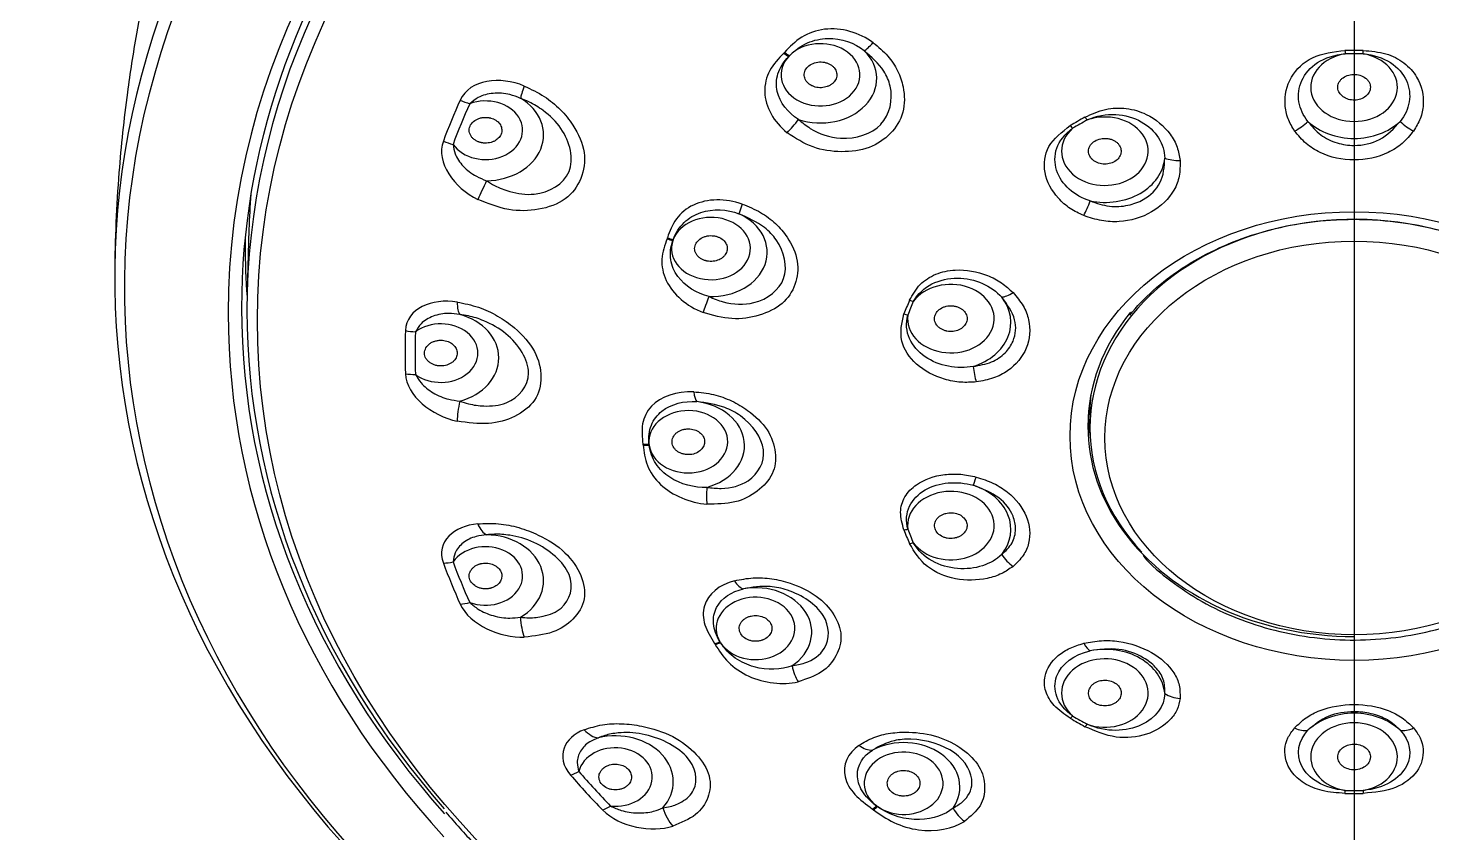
# Model space of a CAD drawing. Extents: x 0 to 1128, y 0 to 827.
# Drawn here: x 405.06 to 448.1, y 516.38 to 541.07 of the extents above; entities that cross this region are included whole.
import ezdxf

# ---------------------------------------------------------------- set-up
doc = ezdxf.new("R2010")
doc.units = 0
doc.header["$LTSCALE"] = 10
doc.header["$MEASUREMENT"] = 0
doc.linetypes.add('CENTER2', pattern=[28.575, 19.05, -3.175, 3.175, -3.175])
doc.layers.add('1', color=7, linetype='CONTINUOUS')
doc.layers.add('Cneter', color=1, linetype='CENTER2', lineweight=13)

msp = doc.modelspace()

# ---------------------------------------------------------------- linework, layer by layer
at = {"layer": '1', "color": 7, "linetype": 'Continuous', "lineweight": -3}
for p, q in [((411.833, 534.896), (411.779, 533.003)), ((437.614, 529.288), (437.614, 528.803))]:
    msp.add_line(p, q, dxfattribs=at)
for centre, major_axis, ratio, start_param, end_param in [((445.714, 533.13), (37.699, 0), 0.790155, 5.156583, 10.55138), ((445.714, 532.322), (-34.52, 0), 0.790155, 3.141593, 6.283185), ((445.714, 532.486), (34.11, 0), 0.790155, 0, 3.141593), ((445.714, 533.413), (-37.999, 0), 0.790155, 5.627397, 6.920378), ((445.714, 532.4), (-33.944, 0), 0.790155, 5.595275, 6.283185), ((429.355, 539.636), (1.209, 0), 0.790155, 2.51018, 8.762594), ((431.095, 541.008), (-0.475, -0.643), 0.18333, 0.372338, 1.069202), ((445.714, 529.888), (21.895, 0), 0.790155, 2.493937, 2.495651), ((428.379, 540.69), (-0.579, 0.552), 0.489427, 1.773217, 2.007632), ((428.402, 540.714), (0.578, -0.553), 0.488794, 4.91568, 5.150095), ((445.714, 529.874), (21.709, 0), 0.790155, 2.493937, 2.495651), ((429.355, 539.521), (-1.723, 0), 0.790155, 1.168192, 3.821397), ((445.714, 539.254), (1.328, 0), 0.790155, 1.780257, 7.64452), ((445.714, 528.988), (-14.424, 0), 0.790155, 4.69308, 4.731698), ((445.438, 540.771), (-0.012, 0.8), 0.011834, 2.076794, 2.23044), ((445.714, 528.982), (14.302, 0), 0.790155, 1.551487, 1.590105), ((445.99, 540.771), (-0.012, -0.8), 0.011834, 0.911152, 1.064799), ((419.085, 537.936), (1.136, 0), 0.790155, 3.645275, 8.292777), ((419.085, 537.793), (-1.779, 0), 0.790155, 1.589334, 4.065533), ((420.544, 539.789), (-0.385, -0.923), 0.069891, 5.30923, 5.987258), ((445.714, 531.129), (-29.098, 0), 0.790155, 5.940229, 5.997824), ((445.714, 531.099), (28.789, 0), 0.790155, 2.798636, 2.856231), ((418.602, 539.362), (-0.911, 0.412), 0.577214, 1.512063, 1.825951), ((438.073, 537.293), (1.328, 0), 0.790155, 2.408576, 8.272839), ((428.478, 538.27), (-0.496, -0.628), 0.201371, 1.028996, 1.72586), ((445.714, 528.988), (-14.424, 0), 0.790155, 5.321398, 5.360017), ((437.086, 538.485), (-0.41, 0.687), 0.369764, 1.971146, 2.124793), ((445.714, 528.982), (14.302, 0), 0.790155, 2.179806, 2.218424), ((437.533, 538.741), (0.386, -0.701), 0.350617, 5.125372, 5.279019), ((443.906, 538.321), (-0.651, -0.465), 0.42584, 1.252545, 1.894), ((445.714, 539.14), (-1.842, 0), 0.790155, 0.696206, 2.445387), ((447.522, 538.321), (-0.651, 0.465), 0.42584, 1.247593, 1.889048), ((418.09, 538.116), (0.937, -0.348), 0.588121, 4.613484, 4.927372), ((438.073, 537.178), (-1.842, 0), 0.790155, 1.324524, 3.073705), ((440.424, 537.427), (-0.797, -0.065), 0.516767, 0.830444, 1.4719), ((419.13, 536.349), (-0.439, -0.898), 0.027536, 4.683208, 5.361237), ((445.714, 534.293), (-33.89, 0), 0.790155, 6.220452, 6.260703), ((427.111, 536.101), (-0.262, -0.756), 0.015481, 5.319461, 6.016325), ((437.499, 535.748), (-0.294, -0.744), 0.137649, 1.008542, 1.649998), ((445.714, 528.803), (-8.1, 0), 0.790155, 3.141593, 5.631894), ((425.997, 534.307), (1.209, 0), 0.790155, 2.879779, 9.132193), ((425.997, 534.193), (-1.723, 0), 0.790155, 1.537791, 4.190996), ((445.714, 534.416), (-34, 0), 0.790155, 6.274055, 6.283185), ((445.714, 529.888), (21.895, 0), 0.790155, 2.863537, 2.86525), ((424.829, 535.045), (-0.753, 0.27), 0.589653, 1.54494, 1.779354), ((424.839, 535.073), (0.752, -0.272), 0.589366, 4.687755, 4.92217), ((445.714, 529.874), (21.709, 0), 0.790155, 2.863537, 2.86525), ((445.714, 534.416), (-34, 0), 0.790155, 0, 0.059494), ((433.351, 532.157), (1.328, 0), 0.790155, 3.036895, 8.901158), ((435.347, 533.407), (-0.58, -0.551), 0.3757, 0.441364, 1.082819), ((445.714, 532.486), (34.11, 0), 0.790155, 3.141593, 3.755087), ((418.505, 533.234), (-0.155, -0.988), 0.252062, 5.362069, 6.040098), ((425.923, 532.801), (-0.285, -0.748), 0.006264, 0.917112, 1.613975), ((445.714, 528.988), (-14.424, 0), 0.790155, 5.949717, 5.988335), ((445.714, 528.982), (14.302, 0), 0.790155, 2.808124, 2.846742), ((432.2, 533.172), (0.733, -0.321), 0.579144, 4.807386, 4.961032), ((433.351, 532.042), (-1.842, 0), 0.790155, 1.952843, 3.702024), ((445.714, 528.803), (-8.1, 0), 0.790155, 5.631894, 6.283185), ((445.714, 532.322), (-34.52, 0), 0.790155, 0, 0.629497), ((445.714, 532.4), (-33.944, 0), 0.790155, 0, 0.605935), ((417.714, 531.099), (1.136, 0), 0.790155, 3.959434, 8.606936), ((417.714, 530.956), (-1.779, 0), 0.790155, 1.903493, 4.379692), ((432.03, 532.757), (-0.747, 0.287), 0.586457, 1.638854, 1.792501), ((445.714, 528.855), (8.162, 0), 0.790155, 2.567172, 3.141593), ((445.714, 531.129), (-29.098, 0), 0.790155, 6.254388, 6.311983), ((416.937, 532.367), (-0.999, 0.036), 0.612653, 1.279239, 1.593127), ((445.714, 531.099), (28.789, 0), 0.790155, 3.112795, 3.17039), ((416.937, 531.057), (0.999, 0.036), 0.612653, 4.37617, 4.690058), ((434.229, 530.69), (0.098, -0.794), 0.237725, 4.681171, 5.322626), ((425.64, 530.388), (-0.037, -0.799), 0.234951, 5.362384, 6.059247), ((418.505, 529.617), (-0.212, -0.977), 0.207528, 4.74651, 5.424539), ((425.302, 528.265), (-1.723, 0), 0.790155, 1.90739, 4.560595), ((445.714, 529.288), (8.1, 0), 0.790155, 3.061138, 3.141593), ((425.302, 528.38), (1.209, 0), 0.790155, 3.249378, 9.501792), ((445.714, 529.288), (8.15, 0), 0.790155, 3.152785, 3.260973), ((445.714, 528.855), (8.162, 0), 0.790155, 3.141593, 3.665552), ((445.714, 528.803), (-8.1, 0), 0.790155, 0, 0.637449), ((445.714, 529.888), (21.895, 0), 0.790155, 3.233136, 3.234849), ((424.096, 528.797), (0.795, 0.092), 0.610341, 4.407184, 4.641599), ((424.1, 528.767), (-0.794, -0.094), 0.610244, 1.264274, 1.498689), ((445.714, 529.874), (21.709, 0), 0.790155, 3.233136, 3.234849), ((434.229, 527.797), (-0.208, -0.772), 0.056522, 0.242482, 0.883937), ((426.041, 526.972), (-0.061, -0.798), 0.212439, 4.718598, 5.415462), ((433.351, 525.808), (1.328, 0), 0.790155, 3.665213, 9.529476), ((433.351, 525.693), (-1.842, 0), 0.790155, 2.581161, 4.330343), ((419.13, 526.502), (0.091, -0.996), 0.432054, 5.368556, 6.046585), ((432.03, 526.189), (0.747, 0.287), 0.586457, 4.337038, 4.490685), ((445.714, 528.988), (-14.424, 0), 0.790155, 0.29485, 0.333468), ((445.714, 528.982), (14.302, 0), 0.790155, 3.436443, 3.475061), ((445.714, 528.855), (8.162, 0), 0.790155, 3.665551, 4.712389), ((419.085, 524.263), (1.136, 0), 0.790155, 4.273594, 8.921095), ((419.085, 524.119), (-1.779, 0), 0.790155, 2.217652, 4.693852), ((432.2, 525.774), (-0.733, -0.321), 0.579144, 1.168506, 1.322153), ((418.09, 525.309), (-0.937, -0.348), 0.588121, 1.041925, 1.355813), ((445.714, 531.099), (28.789, 0), 0.790155, 3.426954, 3.484549), ((435.347, 525.079), (0.511, -0.615), 0.556904, 4.516601, 5.158057), ((445.714, 531.129), (-29.098, 0), 0.790155, 0.285362, 0.342957), ((426.88, 524.641), (0.202, -0.774), 0.44544, 5.337326, 6.034189), ((427.363, 522.54), (-1.723, 0), 0.790155, 2.276989, 4.930194), ((418.602, 524.063), (0.911, 0.412), 0.577214, 4.143346, 4.457234), ((427.363, 522.654), (1.209, 0), 0.790155, 3.618977, 9.871391), ((420.544, 523.062), (0.03, -1), 0.3897, 4.764865, 5.442893), ((426.273, 522.732), (0.677, 0.426), 0.548886, 4.145622, 4.380037), ((445.714, 529.888), (21.895, 0), 0.790155, 3.602735, 3.604448), ((426.29, 522.706), (-0.676, -0.427), 0.548418, 1.002967, 1.237381), ((445.714, 529.874), (21.709, 0), 0.790155, 3.602735, 3.604448), ((437.499, 522.739), (0.189, -0.777), 0.318853, 5.403993, 6.045448), ((438.073, 520.672), (1.328, 0), 0.790155, 4.293532, 10.157795), ((438.073, 520.557), (-1.842, 0), 0.790155, 3.20948, 4.958661), ((428.815, 521.57), (0.177, -0.78), 0.425202, 4.701083, 5.397947), ((440.424, 521.059), (0.796, -0.078), 0.69797, 4.082197, 4.723652), ((437.086, 520.46), (0.41, 0.687), 0.369764, 4.004746, 4.158392), ((445.714, 528.982), (14.302, 0), 0.790155, 4.064761, 4.10338), ((445.714, 518.596), (-1.842, 0), 0.790155, 3.837798, 5.58698), ((422.356, 520.252), (0.359, -0.933), 0.592247, 5.317737, 5.995766), ((445.714, 528.988), (-14.424, 0), 0.790155, 0.923169, 0.961787), ((437.533, 520.204), (-0.386, -0.701), 0.350617, 0.85052, 1.004166), ((443.906, 520.165), (0.6, -0.53), 0.607043, 5.181947, 5.823402), ((445.714, 518.71), (1.328, 0), 0.790155, 4.92185, 10.786113), ((447.522, 520.165), (0.6, 0.53), 0.607043, 3.601376, 4.242831), ((423.062, 517.952), (-1.779, 0), 0.790155, 2.531812, 5.008011), ((431.904, 517.789), (-1.723, 0), 0.790155, 2.646588, 5.299793), ((423.062, 518.095), (1.136, 0), 0.790155, 4.587753, 9.235255), ((430.664, 519.636), (0.458, -0.656), 0.61852, 5.225567, 5.92243), ((431.904, 517.904), (1.209, 0), 0.790155, 3.988576, 10.24099), ((421.946, 518.877), (-0.756, -0.654), 0.50602, 0.844351, 1.158239), ((445.714, 531.099), (28.789, 0), 0.790155, 3.741114, 3.798709), ((445.714, 531.129), (-29.098, 0), 0.790155, 0.599521, 0.657116), ((445.438, 518.174), (0.012, 0.8), 0.011834, 3.899098, 4.052745), ((445.714, 528.988), (-14.424, 0), 0.790155, 1.551487, 1.590105), ((445.714, 528.982), (14.302, 0), 0.790155, 4.69308, 4.731698), ((445.99, 518.174), (0.012, -0.8), 0.011834, 5.372033, 5.52568), ((422.921, 517.817), (0.716, 0.699), 0.485274, 3.956021, 4.26991), ((425.047, 517.325), (0.292, -0.956), 0.556219, 4.729444, 5.407473), ((431.075, 517.698), (0.468, 0.649), 0.413301, 3.957805, 4.19222), ((445.714, 529.888), (21.895, 0), 0.790155, 3.972334, 3.974047), ((431.103, 517.679), (-0.467, -0.65), 0.412525, 0.815539, 1.049953), ((445.714, 529.874), (21.709, 0), 0.790155, 3.972334, 3.974047), ((433.872, 517.325), (0.431, -0.674), 0.60329, 4.599472, 5.296335)]:
    msp.add_ellipse(centre, major_axis=major_axis, ratio=ratio, start_param=start_param, end_param=end_param, dxfattribs=at)
for centre, major_axis in [((445.714, 532.108), (33.622, 0)), ((445.714, 528.555), (-8.709, 0)), ((445.714, 528.498), (7.641, 0))]:
    msp.add_ellipse(centre, major_axis=major_axis, ratio=0.790155, dxfattribs=at)
for points, knots in [([(418.292, 561.826), (417.806, 561.268), (416.976, 560.263), (415.952, 558.898), (415.165, 557.77), (414.465, 556.702), (413.744, 555.525), (412.934, 554.094), (412.143, 552.554), (411.414, 550.972), (410.777, 549.441), (410.168, 547.811), (409.538, 545.876), (409.025, 543.991), (408.64, 542.276), (408.348, 540.752), (408.059, 538.883), (407.802, 536.437), (407.724, 534.594), (407.716, 533.566)], [0, 0, 0, 0, 0.073159, 0.128421, 0.166706, 0.205894, 0.252033, 0.300947, 0.366045, 0.420507, 0.470557, 0.527281, 0.590481, 0.669456, 0.716247, 0.761084, 0.820335, 0.900163, 1, 1, 1, 1]), ([(430.97, 540.622), (430.549, 540.933), (429.991, 541.094), (429.225, 541.001), (428.984, 540.915), (428.576, 540.659), (428.414, 540.493), (428.253, 540.325)], [0, 0, 0, 0, 0.5, 0.5, 0.75, 0.75, 1, 1, 1, 1]), ([(430.97, 540.622), (431.127, 540.492), (431.431, 540.239), (431.741, 539.765), (431.938, 539.176), (431.948, 538.472), (431.541, 537.809), (430.87, 537.348), (430.004, 537.239), (429.091, 537.366), (428.587, 537.695), (428.331, 537.861)], [0, 0, 0, 0, 0.087607, 0.169371, 0.250856, 0.377447, 0.501128, 0.621802, 0.747777, 0.872041, 1, 1, 1, 1]), ([(428.402, 540.223), (428.564, 540.391), (428.751, 540.524), (429.155, 540.702), (429.369, 540.747), (430, 540.762), (430.402, 540.614), (430.695, 540.377)], [0, 0, 0, 0, 0.25, 0.25, 0.5, 0.5, 1, 1, 1, 1]), ([(428.231, 540.302), (428.073, 540.136), (427.912, 539.964), (427.695, 539.565), (427.639, 539.34), (427.657, 538.654), (427.923, 538.184), (428.331, 537.861)], [0, 0, 0, 0, 0.25, 0.25, 0.5, 0.5, 1, 1, 1, 1]), ([(428.68, 538.269), (428.355, 538.469), (428.104, 538.78), (427.99, 539.302), (427.994, 539.486), (428.109, 539.851), (428.222, 540.032), (428.379, 540.2)], [0, 0, 0, 0, 0.5, 0.5, 0.75, 0.75, 1, 1, 1, 1]), ([(428.68, 538.269), (428.796, 538.172), (429.162, 537.87), (430.108, 537.555), (430.922, 537.822), (431.485, 538.412), (431.625, 539.046), (431.278, 539.864), (430.918, 540.181), (430.695, 540.377)], [0, 0, 0, 0, 0.080562, 0.253207, 0.499831, 0.500495, 0.747529, 0.843295, 1, 1, 1, 1]), ([(443.891, 537.912), (443.817, 538.035), (443.663, 538.29), (443.554, 538.86), (443.7, 539.583), (444.416, 540.267), (445.087, 540.343), (445.436, 540.383)], [0, 0, 0, 0, 0.121003, 0.24993, 0.500418, 0.740079, 1, 1, 1, 1]), ([(444.301, 538.206), (444.009, 538.561), (443.917, 539.035), (444.207, 539.671), (444.372, 539.864), (444.823, 540.156), (445.113, 540.251), (445.438, 540.281)], [0, 0, 0, 0, 0.5, 0.5, 0.75, 0.75, 1, 1, 1, 1]), ([(445.99, 540.281), (446.313, 540.252), (446.603, 540.157), (447.055, 539.866), (447.222, 539.67), (447.51, 539.04), (447.418, 538.56), (447.128, 538.206)], [0, 0, 0, 0, 0.25, 0.25, 0.5, 0.5, 1, 1, 1, 1]), ([(445.993, 540.383), (446.23, 540.364), (446.681, 540.327), (447.271, 540.029), (447.742, 539.497), (447.885, 538.859), (447.767, 538.288), (447.613, 538.036), (447.538, 537.912)], [0, 0, 0, 0, 0.178327, 0.339125, 0.500023, 0.752204, 0.878517, 1, 1, 1, 1]), ([(429.654, 539.953), (429.641, 539.96), (429.614, 539.975), (429.554, 540), (429.474, 540.023), (429.372, 540.034), (429.236, 540.026), (429.074, 539.976), (428.925, 539.859), (428.86, 539.729), (428.852, 539.619), (428.867, 539.538), (428.902, 539.462), (428.956, 539.394), (429.007, 539.35), (429.046, 539.326), (429.072, 539.31), (429.148, 539.272), (429.286, 539.235), (429.445, 539.242), (429.563, 539.274), (429.644, 539.311), (429.715, 539.359), (429.793, 539.435), (429.856, 539.551), (429.86, 539.703), (429.804, 539.822), (429.737, 539.893), (429.692, 539.928), (429.667, 539.945), (429.654, 539.953)], [0, 0, 0, 0, 0.015625, 0.03125, 0.0625, 0.09375, 0.125, 0.1875, 0.25, 0.3125, 0.34375, 0.375, 0.40625, 0.4375, 0.46875, 0.476562, 0.484375, 0.5, 0.5625, 0.625, 0.65625, 0.6875, 0.71875, 0.75, 0.8125, 0.875, 0.9375, 0.96875, 0.984375, 1, 1, 1, 1]), ([(446.214, 539.255), (446.214, 539.268), (446.213, 539.294), (446.203, 539.346), (446.178, 539.409), (446.13, 539.479), (446.043, 539.56), (445.9, 539.633), (445.698, 539.66), (445.497, 539.622), (445.36, 539.542), (445.28, 539.456), (445.238, 539.384), (445.219, 539.32), (445.215, 539.275), (445.214, 539.249), (445.216, 539.21), (445.228, 539.153), (445.273, 539.057), (445.371, 538.954), (445.538, 538.874), (445.73, 538.85), (445.921, 538.884), (446.082, 538.972), (446.171, 539.08), (446.208, 539.178), (446.214, 539.229), (446.214, 539.255)], [0, 0, 0, 0, 0.015625, 0.03125, 0.0625, 0.09375, 0.125, 0.1875, 0.25, 0.3125, 0.375, 0.40625, 0.4375, 0.46875, 0.484375, 0.492188, 0.5, 0.53125, 0.5625, 0.625, 0.6875, 0.75, 0.8125, 0.875, 0.9375, 0.96875, 1, 1, 1, 1]), ([(420.157, 538.914), (420.049, 538.957), (419.779, 539.064), (419.319, 539.093), (418.883, 538.982), (418.685, 538.817), (418.602, 538.749)], [0, 0, 0, 0, 0.200427, 0.49953, 0.790892, 1, 1, 1, 1]), ([(420.274, 539.293), (420.482, 539.194), (420.885, 539.002), (421.394, 538.582), (421.853, 538.008), (422.186, 537.257), (422.067, 536.429), (421.576, 535.764), (420.738, 535.467), (419.777, 535.442), (419.162, 535.689), (418.844, 535.816)], [0, 0, 0, 0, 0.087456, 0.169153, 0.25014, 0.377375, 0.499739, 0.622279, 0.749894, 0.871256, 1, 1, 1, 1]), ([(419.118, 536.387), (419.199, 536.336), (419.423, 536.196), (419.914, 536.008), (420.816, 535.887), (421.487, 536.284), (421.802, 537.049), (421.622, 537.85), (420.937, 538.502), (420.484, 538.782), (420.244, 538.879), (420.157, 538.914)], [0, 0, 0, 0, 0.046355, 0.127416, 0.254336, 0.50001, 0.500136, 0.746142, 0.872777, 0.954138, 1, 1, 1, 1]), ([(437.463, 538.336), (437.668, 538.431), (438.058, 538.61), (438.737, 538.637), (439.478, 538.417), (440.022, 537.955), (440.311, 537.428), (440.357, 537.148), (440.379, 537.011)], [0, 0, 0, 0, 0.178327, 0.339125, 0.500023, 0.752204, 0.878517, 1, 1, 1, 1]), ([(419.239, 538.312), (419.231, 538.314), (419.214, 538.318), (419.18, 538.324), (419.12, 538.332), (419.033, 538.332), (418.931, 538.315), (418.803, 538.271), (418.67, 538.177), (418.581, 538.022), (418.581, 537.878), (418.626, 537.771), (418.68, 537.699), (418.751, 537.638), (418.821, 537.599), (418.873, 537.578), (418.904, 537.568), (418.924, 537.562), (418.939, 537.558), (418.955, 537.555), (418.983, 537.549), (419.071, 537.537), (419.182, 537.543), (419.298, 537.576), (419.404, 537.625), (419.509, 537.712), (419.583, 537.845), (419.591, 537.993), (419.531, 538.135), (419.429, 538.23), (419.329, 538.283), (419.272, 538.303), (419.243, 538.311), (419.239, 538.312)], [0, 0, 0, 0, 0.007812, 0.015625, 0.03125, 0.0625, 0.09375, 0.125, 0.1875, 0.25, 0.3125, 0.34375, 0.375, 0.40625, 0.4375, 0.453125, 0.460938, 0.46875, 0.472656, 0.476562, 0.484375, 0.5, 0.5625, 0.59375, 0.625, 0.6875, 0.75, 0.8125, 0.875, 0.9375, 0.96875, 0.996094, 1, 1, 1, 1]), ([(437.428, 535.317), (437.285, 535.384), (436.99, 535.523), (436.518, 535.944), (436.149, 536.61), (436.267, 537.508), (436.757, 537.883), (437.012, 538.078)], [0, 0, 0, 0, 0.121003, 0.24993, 0.500418, 0.740079, 1, 1, 1, 1]), ([(437.533, 538.251), (437.816, 538.378), (438.119, 538.435), (438.691, 538.407), (438.964, 538.325), (439.64, 537.942), (439.901, 537.504), (439.911, 537.079)], [0, 0, 0, 0, 0.25, 0.25, 0.5, 0.5, 1, 1, 1, 1]), ([(444.301, 538.206), (444.421, 538.059), (444.654, 537.774), (445.173, 537.528), (445.803, 537.43), (446.574, 537.597), (446.937, 537.996), (447.128, 538.206)], [0, 0, 0, 0, 0.179168, 0.347393, 0.501625, 0.737142, 1, 1, 1, 1]), ([(437.624, 535.766), (437.141, 535.922), (436.737, 536.269), (436.525, 536.925), (436.522, 537.16), (436.68, 537.607), (436.845, 537.82), (437.086, 537.995)], [0, 0, 0, 0, 0.5, 0.5, 0.75, 0.75, 1, 1, 1, 1]), ([(438.477, 537.525), (438.468, 537.535), (438.447, 537.556), (438.4, 537.594), (438.333, 537.633), (438.242, 537.667), (438.112, 537.693), (437.942, 537.685), (437.758, 537.613), (437.624, 537.49), (437.572, 537.36), (437.572, 537.254), (437.592, 537.176), (437.624, 537.116), (437.654, 537.077), (437.673, 537.056), (437.703, 537.025), (437.755, 536.984), (437.863, 536.928), (438.019, 536.89), (438.213, 536.903), (438.387, 536.972), (438.516, 537.089), (438.58, 537.235), (438.572, 537.364), (438.529, 537.46), (438.496, 537.504), (438.477, 537.525)], [0, 0, 0, 0, 0.015625, 0.03125, 0.0625, 0.09375, 0.125, 0.1875, 0.25, 0.3125, 0.375, 0.40625, 0.4375, 0.46875, 0.484375, 0.492188, 0.5, 0.53125, 0.5625, 0.625, 0.6875, 0.75, 0.8125, 0.875, 0.9375, 0.96875, 1, 1, 1, 1]), ([(447.538, 537.912), (447.428, 537.778), (447.214, 537.518), (446.621, 537.141), (445.716, 536.946), (444.81, 537.14), (444.216, 537.517), (444.001, 537.778), (443.891, 537.912)], [0, 0, 0, 0, 0.130106, 0.252927, 0.499594, 0.746402, 0.869479, 1, 1, 1, 1]), ([(418.09, 537.503), (418.104, 537.406), (418.139, 537.174), (418.383, 536.818), (418.741, 536.536), (419.011, 536.43), (419.118, 536.387)], [0, 0, 0, 0, 0.208279, 0.500324, 0.801781, 1, 1, 1, 1]), ([(440.379, 537.011), (440.38, 536.849), (440.382, 536.534), (440.156, 535.947), (439.555, 535.365), (438.692, 535.104), (437.957, 535.141), (437.608, 535.257), (437.428, 535.317)], [0, 0, 0, 0, 0.130106, 0.252927, 0.499594, 0.746402, 0.869479, 1, 1, 1, 1]), ([(437.624, 535.766), (437.818, 535.7), (438.195, 535.571), (438.777, 535.608), (439.35, 535.819), (439.865, 536.316), (439.895, 536.816), (439.911, 537.079)], [0, 0, 0, 0, 0.179168, 0.347393, 0.501625, 0.737142, 1, 1, 1, 1]), ([(426.952, 535.673), (426.449, 535.848), (425.886, 535.843), (425.244, 535.541), (425.066, 535.394), (424.809, 535.04), (424.734, 534.838), (424.661, 534.637)], [0, 0, 0, 0, 0.5, 0.5, 0.75, 0.75, 1, 1, 1, 1]), ([(424.839, 534.583), (424.915, 534.785), (425.028, 534.963), (425.32, 535.244), (425.496, 535.346), (426.062, 535.538), (426.49, 535.512), (426.855, 535.373)], [0, 0, 0, 0, 0.25, 0.25, 0.5, 0.5, 1, 1, 1, 1]), ([(426.952, 535.673), (427.146, 535.595), (427.521, 535.442), (427.993, 535.083), (428.412, 534.586), (428.713, 533.928), (428.627, 533.192), (428.222, 532.572), (427.498, 532.228), (426.635, 532.093), (426.05, 532.26), (425.754, 532.345)], [0, 0, 0, 0, 0.087607, 0.169371, 0.250856, 0.377447, 0.501128, 0.621802, 0.747777, 0.872041, 1, 1, 1, 1]), ([(425.94, 532.832), (426.081, 532.774), (426.525, 532.59), (427.487, 532.558), (428.096, 533.034), (428.351, 533.745), (428.215, 534.38), (427.576, 535.052), (427.131, 535.25), (426.855, 535.373)], [0, 0, 0, 0, 0.080562, 0.253207, 0.499831, 0.500495, 0.747529, 0.843295, 1, 1, 1, 1]), ([(438.834, 532.264), (439.052, 532.531), (439.539, 533.042), (440.426, 533.721), (441.443, 534.293), (442.56, 534.737), (443.751, 535.043), (444.816, 535.182), (445.472, 535.204), (445.714, 535.204)], [0, 0, 0, 0, 0.148784, 0.301881, 0.454578, 0.607051, 0.759409, 0.911703, 1, 1, 1, 1]), ([(445.714, 535.204), (445.93, 535.204), (446.56, 535.185), (447.599, 535.058), (448.791, 534.761), (449.913, 534.328), (450.926, 533.764), (451.64, 533.255), (451.969, 532.918), (452.045, 532.835)], [0, 0, 0, 0, 0.088697, 0.260068, 0.431487, 0.602833, 0.774127, 0.945438, 1, 1, 1, 1]), ([(424.65, 534.608), (424.579, 534.408), (424.508, 534.202), (424.481, 533.767), (424.525, 533.54), (424.826, 532.901), (425.258, 532.534), (425.754, 532.345)], [0, 0, 0, 0, 0.25, 0.25, 0.5, 0.5, 1, 1, 1, 1]), ([(426.131, 534.688), (426.115, 534.691), (426.083, 534.697), (426.016, 534.704), (425.931, 534.702), (425.831, 534.683), (425.707, 534.637), (425.579, 534.544), (425.494, 534.392), (425.493, 534.253), (425.535, 534.148), (425.586, 534.077), (425.654, 534.016), (425.735, 533.967), (425.803, 533.942), (425.85, 533.929), (425.882, 533.922), (425.97, 533.908), (426.116, 533.914), (426.261, 533.966), (426.356, 534.029), (426.415, 534.087), (426.459, 534.151), (426.498, 534.245), (426.502, 534.371), (426.437, 534.514), (426.33, 534.609), (426.236, 534.656), (426.178, 534.676), (426.147, 534.684), (426.131, 534.688)], [0, 0, 0, 0, 0.015625, 0.03125, 0.0625, 0.09375, 0.125, 0.1875, 0.25, 0.3125, 0.34375, 0.375, 0.40625, 0.4375, 0.46875, 0.476562, 0.484375, 0.5, 0.5625, 0.625, 0.65625, 0.6875, 0.71875, 0.75, 0.8125, 0.875, 0.9375, 0.96875, 0.984375, 1, 1, 1, 1]), ([(425.94, 532.832), (425.561, 532.929), (425.2, 533.149), (424.87, 533.605), (424.793, 533.778), (424.737, 534.152), (424.759, 534.353), (424.829, 534.555)], [0, 0, 0, 0, 0.5, 0.5, 0.75, 0.75, 1, 1, 1, 1]), ([(432.085, 532.719), (432.18, 532.89), (432.36, 533.216), (432.869, 533.548), (433.595, 533.704), (434.334, 533.572), (434.919, 533.27), (435.146, 533.059), (435.258, 532.956)], [0, 0, 0, 0, 0.178327, 0.339125, 0.500023, 0.752204, 0.878517, 1, 1, 1, 1]), ([(432.2, 532.681), (432.335, 532.915), (432.536, 533.102), (433.011, 533.342), (433.285, 533.401), (434.09, 533.398), (434.603, 533.159), (434.911, 532.816)], [0, 0, 0, 0, 0.25, 0.25, 0.5, 0.5, 1, 1, 1, 1]), ([(435.258, 532.956), (435.37, 532.823), (435.587, 532.565), (435.814, 531.978), (435.747, 531.225), (435.256, 530.617), (434.661, 530.312), (434.311, 530.248), (434.131, 530.216)], [0, 0, 0, 0, 0.130106, 0.252927, 0.499594, 0.746402, 0.869479, 1, 1, 1, 1]), ([(418.213, 532.667), (418.434, 532.622), (418.861, 532.534), (419.466, 532.253), (420.082, 531.814), (420.652, 531.176), (420.848, 530.357), (420.656, 529.607), (420.02, 529.126), (419.177, 528.875), (418.541, 528.965), (418.213, 529.011)], [0, 0, 0, 0, 0.087456, 0.169153, 0.25014, 0.377375, 0.499739, 0.622279, 0.749894, 0.871256, 1, 1, 1, 1]), ([(433.505, 532.532), (433.489, 532.536), (433.457, 532.543), (433.391, 532.552), (433.307, 532.553), (433.208, 532.538), (433.084, 532.498), (432.952, 532.413), (432.857, 532.27), (432.841, 532.107), (432.895, 531.979), (432.974, 531.893), (433.048, 531.839), (433.119, 531.805), (433.172, 531.787), (433.203, 531.779), (433.25, 531.768), (433.323, 531.76), (433.452, 531.764), (433.606, 531.806), (433.753, 531.907), (433.842, 532.043), (433.86, 532.197), (433.804, 532.346), (433.701, 532.446), (433.595, 532.504), (433.536, 532.524), (433.505, 532.532)], [0, 0, 0, 0, 0.015625, 0.03125, 0.0625, 0.09375, 0.125, 0.1875, 0.25, 0.3125, 0.375, 0.40625, 0.4375, 0.46875, 0.484375, 0.492188, 0.5, 0.53125, 0.5625, 0.625, 0.6875, 0.75, 0.8125, 0.875, 0.9375, 0.96875, 1, 1, 1, 1]), ([(434.037, 530.691), (434.232, 530.724), (434.608, 530.789), (435.03, 531.084), (435.328, 531.519), (435.39, 532.164), (435.076, 532.591), (434.911, 532.816)], [0, 0, 0, 0, 0.179168, 0.347393, 0.501625, 0.737142, 1, 1, 1, 1]), ([(418.295, 532.284), (418.182, 532.299), (417.898, 532.337), (417.469, 532.255), (417.112, 532.044), (416.989, 531.84), (416.937, 531.754)], [0, 0, 0, 0, 0.200427, 0.49953, 0.790892, 1, 1, 1, 1]), ([(418.295, 529.627), (418.384, 529.598), (418.629, 529.516), (419.125, 529.451), (419.959, 529.547), (420.406, 530.085), (420.406, 530.89), (419.957, 531.612), (419.123, 532.074), (418.627, 532.235), (418.383, 532.271), (418.295, 532.284)], [0, 0, 0, 0, 0.046355, 0.127416, 0.254336, 0.50001, 0.500136, 0.746142, 0.872777, 0.954138, 1, 1, 1, 1]), ([(434.131, 530.216), (433.974, 530.206), (433.65, 530.186), (432.994, 530.317), (432.252, 530.698), (431.727, 531.491), (431.849, 532.023), (431.913, 532.3)], [0, 0, 0, 0, 0.121003, 0.24993, 0.500418, 0.740079, 1, 1, 1, 1]), ([(434.037, 530.691), (433.548, 530.598), (432.985, 530.696), (432.353, 531.135), (432.184, 531.326), (431.987, 531.764), (431.965, 532.013), (432.03, 532.266)], [0, 0, 0, 0, 0.5, 0.5, 0.75, 0.75, 1, 1, 1, 1]), ([(417.714, 531.494), (417.706, 531.494), (417.688, 531.494), (417.653, 531.492), (417.593, 531.484), (417.51, 531.463), (417.42, 531.422), (417.315, 531.349), (417.226, 531.227), (417.202, 531.058), (417.258, 530.921), (417.343, 530.83), (417.422, 530.775), (417.514, 530.735), (417.595, 530.714), (417.654, 530.707), (417.687, 530.705), (417.707, 530.704), (417.724, 530.704), (417.74, 530.705), (417.769, 530.706), (417.857, 530.716), (417.961, 530.75), (418.058, 530.809), (418.139, 530.882), (418.206, 530.99), (418.224, 531.135), (418.174, 531.277), (418.061, 531.397), (417.927, 531.463), (417.811, 531.489), (417.749, 531.494), (417.718, 531.494), (417.714, 531.494)], [0, 0, 0, 0, 0.007812, 0.015625, 0.03125, 0.0625, 0.09375, 0.125, 0.1875, 0.25, 0.3125, 0.34375, 0.375, 0.40625, 0.4375, 0.453125, 0.460938, 0.46875, 0.472656, 0.476562, 0.484375, 0.5, 0.5625, 0.59375, 0.625, 0.6875, 0.75, 0.8125, 0.875, 0.9375, 0.96875, 0.996094, 1, 1, 1, 1]), ([(416.937, 530.444), (416.988, 530.356), (417.111, 530.144), (417.469, 529.862), (417.9, 529.679), (418.183, 529.642), (418.295, 529.627)], [0, 0, 0, 0, 0.208279, 0.500324, 0.801781, 1, 1, 1, 1]), ([(425.468, 529.912), (424.951, 529.935), (424.46, 529.775), (424.029, 529.315), (423.937, 529.127), (423.866, 528.725), (423.887, 528.515), (423.911, 528.306)], [0, 0, 0, 0, 0.5, 0.5, 0.75, 0.75, 1, 1, 1, 1]), ([(425.468, 529.912), (425.672, 529.892), (426.067, 529.853), (426.638, 529.648), (427.224, 529.299), (427.775, 528.767), (428.021, 528.054), (427.937, 527.362), (427.452, 526.84), (426.755, 526.474), (426.169, 526.469), (425.872, 526.466)], [0, 0, 0, 0, 0.087607, 0.169371, 0.250856, 0.377447, 0.501128, 0.621802, 0.747777, 0.872041, 1, 1, 1, 1]), ([(424.096, 528.306), (424.074, 528.517), (424.099, 528.715), (424.239, 529.059), (424.353, 529.204), (424.778, 529.543), (425.174, 529.639), (425.562, 529.611)], [0, 0, 0, 0, 0.25, 0.25, 0.5, 0.5, 1, 1, 1, 1]), ([(425.871, 526.98), (426.018, 526.964), (426.48, 526.915), (427.327, 527.15), (427.65, 527.764), (427.562, 528.5), (427.168, 529.056), (426.324, 529.509), (425.854, 529.572), (425.562, 529.611)], [0, 0, 0, 0, 0.080562, 0.253207, 0.499831, 0.500495, 0.747529, 0.843295, 1, 1, 1, 1]), ([(425.253, 528.773), (425.237, 528.772), (425.204, 528.768), (425.139, 528.755), (425.06, 528.729), (424.976, 528.683), (424.881, 528.605), (424.804, 528.482), (424.794, 528.316), (424.857, 528.185), (424.944, 528.1), (425.024, 528.048), (425.116, 528.01), (425.213, 527.988), (425.288, 527.984), (425.338, 527.986), (425.371, 527.988), (425.459, 528), (425.593, 528.047), (425.704, 528.137), (425.764, 528.223), (425.793, 528.293), (425.804, 528.367), (425.797, 528.465), (425.744, 528.584), (425.618, 528.698), (425.475, 528.757), (425.366, 528.773), (425.302, 528.775), (425.269, 528.774), (425.253, 528.773)], [0, 0, 0, 0, 0.015625, 0.03125, 0.0625, 0.09375, 0.125, 0.1875, 0.25, 0.3125, 0.34375, 0.375, 0.40625, 0.4375, 0.46875, 0.476562, 0.484375, 0.5, 0.5625, 0.625, 0.65625, 0.6875, 0.71875, 0.75, 0.8125, 0.875, 0.9375, 0.96875, 0.984375, 1, 1, 1, 1]), ([(439.244, 524.889), (439.25, 524.881), (439.483, 524.591), (440.082, 524.103), (441.033, 523.456), (442.115, 522.946), (443.277, 522.571), (444.5, 522.345), (445.751, 522.272), (447.002, 522.354), (448.224, 522.59), (449.387, 522.974), (450.463, 523.498), (451.427, 524.15), (452.254, 524.916), (452.924, 525.776), (453.42, 526.71), (453.723, 527.675), (453.809, 528.382), (453.814, 528.751), (453.814, 528.803)], [0, 0, 0, 0, 0.001863, 0.063469, 0.125304, 0.187297, 0.249386, 0.311528, 0.373702, 0.435903, 0.498134, 0.560396, 0.622683, 0.684966, 0.747192, 0.809278, 0.871128, 0.932666, 0.990473, 1, 1, 1, 1]), ([(423.915, 528.277), (423.939, 528.07), (423.967, 527.858), (424.135, 527.444), (424.273, 527.243), (424.816, 526.729), (425.355, 526.505), (425.872, 526.466)], [0, 0, 0, 0, 0.25, 0.25, 0.5, 0.5, 1, 1, 1, 1]), ([(425.871, 526.98), (425.489, 526.965), (425.067, 527.07), (424.566, 527.402), (424.418, 527.542), (424.198, 527.875), (424.126, 528.069), (424.1, 528.277)], [0, 0, 0, 0, 0.5, 0.5, 0.75, 0.75, 1, 1, 1, 1]), ([(431.913, 525.676), (431.861, 525.859), (431.762, 526.205), (431.907, 526.705), (432.341, 527.159), (432.992, 527.384), (433.65, 527.401), (433.973, 527.332), (434.131, 527.298)], [0, 0, 0, 0, 0.178327, 0.339125, 0.500023, 0.752204, 0.878517, 1, 1, 1, 1]), ([(434.131, 527.298), (434.31, 527.24), (434.66, 527.127), (435.254, 526.751), (435.746, 526.107), (435.815, 525.39), (435.588, 524.874), (435.37, 524.665), (435.258, 524.557)], [0, 0, 0, 0, 0.130106, 0.252927, 0.499594, 0.746402, 0.869479, 1, 1, 1, 1]), ([(432.03, 525.698), (431.965, 525.95), (431.987, 526.194), (432.182, 526.607), (432.354, 526.779), (432.98, 527.144), (433.55, 527.184), (434.037, 527.044)], [0, 0, 0, 0, 0.25, 0.25, 0.5, 0.5, 1, 1, 1, 1]), ([(434.911, 524.92), (435.031, 525.033), (435.263, 525.254), (435.365, 525.684), (435.273, 526.172), (434.858, 526.726), (434.321, 526.934), (434.037, 527.044)], [0, 0, 0, 0, 0.179168, 0.347393, 0.501625, 0.737142, 1, 1, 1, 1]), ([(433.196, 526.184), (433.18, 526.18), (433.149, 526.17), (433.089, 526.147), (433.021, 526.109), (432.952, 526.051), (432.881, 525.961), (432.838, 525.831), (432.867, 525.67), (432.975, 525.531), (433.114, 525.453), (433.242, 525.42), (433.342, 525.41), (433.424, 525.416), (433.48, 525.426), (433.512, 525.434), (433.558, 525.447), (433.623, 525.474), (433.725, 525.538), (433.818, 525.643), (433.862, 525.793), (433.833, 525.945), (433.733, 526.078), (433.577, 526.172), (433.419, 526.205), (433.29, 526.203), (433.227, 526.192), (433.196, 526.184)], [0, 0, 0, 0, 0.015625, 0.03125, 0.0625, 0.09375, 0.125, 0.1875, 0.25, 0.3125, 0.375, 0.40625, 0.4375, 0.46875, 0.484375, 0.492188, 0.5, 0.53125, 0.5625, 0.625, 0.6875, 0.75, 0.8125, 0.875, 0.9375, 0.96875, 1, 1, 1, 1]), ([(418.844, 525.863), (419.056, 525.872), (419.465, 525.889), (420.107, 525.763), (420.82, 525.491), (421.571, 525.018), (422.064, 524.285), (422.188, 523.527), (421.817, 522.919), (421.174, 522.483), (420.58, 522.419), (420.274, 522.386)], [0, 0, 0, 0, 0.087456, 0.169153, 0.25014, 0.377375, 0.499739, 0.622279, 0.749894, 0.871256, 1, 1, 1, 1]), ([(420.157, 522.998), (420.245, 522.99), (420.486, 522.969), (420.939, 523.023), (421.623, 523.309), (421.802, 523.925), (421.487, 524.69), (420.814, 525.272), (419.911, 525.517), (419.421, 525.554), (419.198, 525.532), (419.118, 525.524)], [0, 0, 0, 0, 0.046355, 0.127416, 0.254336, 0.50001, 0.500136, 0.746142, 0.872777, 0.954138, 1, 1, 1, 1]), ([(419.118, 525.524), (419.01, 525.512), (418.74, 525.48), (418.383, 525.3), (418.14, 525.014), (418.104, 524.789), (418.09, 524.696)], [0, 0, 0, 0, 0.200427, 0.49953, 0.790892, 1, 1, 1, 1]), ([(435.258, 524.557), (435.147, 524.479), (434.917, 524.317), (434.33, 524.129), (433.497, 524.105), (432.529, 524.515), (432.237, 525.003), (432.085, 525.258)], [0, 0, 0, 0, 0.121003, 0.24993, 0.500418, 0.740079, 1, 1, 1, 1]), ([(434.911, 524.92), (434.602, 524.621), (434.096, 524.445), (433.285, 524.514), (433.013, 524.591), (432.538, 524.857), (432.336, 525.048), (432.2, 525.283)], [0, 0, 0, 0, 0.5, 0.5, 0.75, 0.75, 1, 1, 1, 1]), ([(418.93, 524.638), (418.922, 524.636), (418.905, 524.632), (418.873, 524.621), (418.819, 524.599), (418.748, 524.559), (418.678, 524.497), (418.608, 524.402), (418.57, 524.265), (418.613, 524.098), (418.721, 523.981), (418.837, 523.916), (418.934, 523.883), (419.037, 523.867), (419.122, 523.867), (419.18, 523.874), (419.213, 523.881), (419.233, 523.885), (419.248, 523.889), (419.264, 523.894), (419.29, 523.902), (419.37, 523.933), (419.456, 523.99), (419.525, 524.071), (419.574, 524.159), (419.595, 524.279), (419.555, 524.42), (419.452, 524.544), (419.298, 524.63), (419.145, 524.66), (419.024, 524.657), (418.963, 524.646), (418.934, 524.639), (418.93, 524.638)], [0, 0, 0, 0, 0.007812, 0.015625, 0.03125, 0.0625, 0.09375, 0.125, 0.1875, 0.25, 0.3125, 0.34375, 0.375, 0.40625, 0.4375, 0.453125, 0.460938, 0.46875, 0.472656, 0.476562, 0.484375, 0.5, 0.5625, 0.59375, 0.625, 0.6875, 0.75, 0.8125, 0.875, 0.9375, 0.96875, 0.996094, 1, 1, 1, 1]), ([(426.719, 524.115), (426.258, 523.995), (425.904, 523.71), (425.742, 523.162), (425.749, 522.962), (425.873, 522.567), (425.989, 522.378), (426.107, 522.19)], [0, 0, 0, 0, 0.5, 0.5, 0.75, 0.75, 1, 1, 1, 1]), ([(426.273, 522.242), (426.156, 522.431), (426.089, 522.623), (426.059, 522.984), (426.095, 523.151), (426.322, 523.587), (426.632, 523.786), (426.991, 523.869)], [0, 0, 0, 0, 0.25, 0.25, 0.5, 0.5, 1, 1, 1, 1]), ([(426.719, 524.115), (426.906, 524.153), (427.268, 524.227), (427.86, 524.193), (428.532, 524.03), (429.26, 523.687), (429.805, 523.091), (430.053, 522.423), (429.873, 521.803), (429.435, 521.269), (428.928, 521.103), (428.671, 521.018)], [0, 0, 0, 0, 0.087607, 0.169371, 0.250856, 0.377447, 0.501128, 0.621802, 0.747777, 0.872041, 1, 1, 1, 1]), ([(428.482, 521.504), (428.615, 521.529), (429.033, 521.61), (429.651, 522.061), (429.643, 522.722), (429.225, 523.383), (428.626, 523.792), (427.69, 523.983), (427.259, 523.913), (426.991, 523.869)], [0, 0, 0, 0, 0.080562, 0.253207, 0.499831, 0.500495, 0.747529, 0.843295, 1, 1, 1, 1]), ([(418.602, 523.45), (418.685, 523.378), (418.883, 523.206), (419.319, 523.024), (419.781, 522.953), (420.05, 522.985), (420.157, 522.998)], [0, 0, 0, 0, 0.208279, 0.500324, 0.801781, 1, 1, 1, 1]), ([(427.138, 523.007), (427.124, 523.001), (427.095, 522.988), (427.04, 522.958), (426.978, 522.911), (426.921, 522.844), (426.868, 522.744), (426.853, 522.607), (426.919, 522.449), (427.038, 522.346), (427.158, 522.291), (427.257, 522.265), (427.359, 522.257), (427.46, 522.264), (427.532, 522.281), (427.577, 522.297), (427.607, 522.309), (427.684, 522.345), (427.787, 522.427), (427.85, 522.543), (427.866, 522.64), (427.861, 522.714), (427.838, 522.785), (427.786, 522.875), (427.683, 522.971), (427.512, 523.041), (427.352, 523.055), (427.243, 523.039), (427.183, 523.023), (427.153, 523.013), (427.138, 523.007)], [0, 0, 0, 0, 0.015625, 0.03125, 0.0625, 0.09375, 0.125, 0.1875, 0.25, 0.3125, 0.34375, 0.375, 0.40625, 0.4375, 0.46875, 0.476562, 0.484375, 0.5, 0.5625, 0.625, 0.65625, 0.6875, 0.71875, 0.75, 0.8125, 0.875, 0.9375, 0.96875, 0.984375, 1, 1, 1, 1]), ([(426.123, 522.163), (426.241, 521.978), (426.364, 521.788), (426.703, 521.448), (426.917, 521.3), (427.629, 520.971), (428.202, 520.912), (428.671, 521.018)], [0, 0, 0, 0, 0.25, 0.25, 0.5, 0.5, 1, 1, 1, 1]), ([(428.482, 521.504), (428.148, 521.383), (427.723, 521.363), (427.117, 521.531), (426.919, 521.621), (426.565, 521.869), (426.409, 522.029), (426.29, 522.215)], [0, 0, 0, 0, 0.5, 0.5, 0.75, 0.75, 1, 1, 1, 1]), ([(437.012, 519.899), (436.834, 520.022), (436.494, 520.256), (436.219, 520.723), (436.196, 521.282), (436.51, 521.755), (436.99, 522.064), (437.284, 522.153), (437.428, 522.197)], [0, 0, 0, 0, 0.178327, 0.339125, 0.500023, 0.752204, 0.878517, 1, 1, 1, 1]), ([(437.428, 522.197), (437.607, 522.231), (437.956, 522.297), (438.689, 522.262), (439.552, 521.965), (440.155, 521.422), (440.382, 520.905), (440.38, 520.639), (440.379, 520.503)], [0, 0, 0, 0, 0.130106, 0.252927, 0.499594, 0.746402, 0.869479, 1, 1, 1, 1]), ([(437.086, 519.97), (436.847, 520.143), (436.681, 520.351), (436.523, 520.773), (436.525, 520.99), (436.734, 521.569), (437.143, 521.86), (437.624, 521.969)], [0, 0, 0, 0, 0.25, 0.25, 0.5, 0.5, 1, 1, 1, 1]), ([(439.911, 520.656), (439.911, 520.801), (439.911, 521.081), (439.652, 521.471), (439.207, 521.82), (438.474, 522.08), (437.917, 522.007), (437.624, 521.969)], [0, 0, 0, 0, 0.179168, 0.347393, 0.501625, 0.737142, 1, 1, 1, 1]), ([(437.668, 520.904), (437.659, 520.894), (437.641, 520.872), (437.61, 520.825), (437.583, 520.762), (437.57, 520.683), (437.579, 520.578), (437.641, 520.452), (437.785, 520.336), (437.975, 520.274), (438.146, 520.275), (438.274, 520.308), (438.362, 520.346), (438.425, 520.389), (438.462, 520.424), (438.482, 520.444), (438.509, 520.477), (438.542, 520.528), (438.577, 520.627), (438.574, 520.756), (438.498, 520.898), (438.361, 521.007), (438.182, 521.068), (437.986, 521.071), (437.833, 521.025), (437.73, 520.963), (437.687, 520.925), (437.668, 520.904)], [0, 0, 0, 0, 0.015625, 0.03125, 0.0625, 0.09375, 0.125, 0.1875, 0.25, 0.3125, 0.375, 0.40625, 0.4375, 0.46875, 0.484375, 0.492188, 0.5, 0.53125, 0.5625, 0.625, 0.6875, 0.75, 0.8125, 0.875, 0.9375, 0.96875, 1, 1, 1, 1]), ([(440.379, 520.503), (440.356, 520.39), (440.309, 520.157), (440.014, 519.742), (439.409, 519.35), (438.368, 519.244), (437.773, 519.504), (437.463, 519.64)], [0, 0, 0, 0, 0.121003, 0.24993, 0.500418, 0.740079, 1, 1, 1, 1]), ([(439.911, 520.656), (439.9, 520.276), (439.645, 519.904), (438.964, 519.59), (438.694, 519.528), (438.122, 519.525), (437.818, 519.586), (437.533, 519.713)], [0, 0, 0, 0, 0.5, 0.5, 0.75, 0.75, 1, 1, 1, 1]), ([(443.891, 519.601), (444.001, 519.709), (444.215, 519.92), (444.807, 520.226), (445.713, 520.383), (446.619, 520.227), (447.213, 519.921), (447.427, 519.71), (447.538, 519.601)], [0, 0, 0, 0, 0.130106, 0.252927, 0.499594, 0.746402, 0.869479, 1, 1, 1, 1]), ([(447.128, 519.529), (447.008, 519.643), (446.775, 519.863), (446.256, 520.053), (445.626, 520.127), (444.854, 520.001), (444.492, 519.692), (444.301, 519.529)], [0, 0, 0, 0, 0.179168, 0.347393, 0.501625, 0.737142, 1, 1, 1, 1]), ([(422.106, 519.546), (422.287, 519.604), (422.639, 519.716), (423.254, 519.748), (423.995, 519.657), (424.853, 519.385), (425.594, 518.808), (426.023, 518.118), (425.953, 517.456), (425.573, 516.891), (425.079, 516.691), (424.825, 516.588)], [0, 0, 0, 0, 0.087456, 0.169153, 0.25014, 0.377375, 0.499739, 0.622279, 0.749894, 0.871256, 1, 1, 1, 1]), ([(445.436, 517.593), (445.198, 517.609), (444.747, 517.641), (444.158, 517.885), (443.686, 518.318), (443.543, 518.834), (443.661, 519.297), (443.815, 519.501), (443.891, 519.601)], [0, 0, 0, 0, 0.178327, 0.339125, 0.500023, 0.752204, 0.878517, 1, 1, 1, 1]), ([(445.438, 517.684), (445.115, 517.713), (444.826, 517.803), (444.374, 518.069), (444.207, 518.244), (443.919, 518.803), (444.01, 519.222), (444.301, 519.529)], [0, 0, 0, 0, 0.25, 0.25, 0.5, 0.5, 1, 1, 1, 1]), ([(447.128, 519.529), (447.42, 519.221), (447.512, 518.807), (447.222, 518.244), (447.056, 518.07), (446.606, 517.804), (446.315, 517.713), (445.99, 517.684)], [0, 0, 0, 0, 0.5, 0.5, 0.75, 0.75, 1, 1, 1, 1]), ([(447.538, 519.601), (447.612, 519.501), (447.765, 519.296), (447.875, 518.834), (447.729, 518.248), (447.013, 517.691), (446.342, 517.627), (445.993, 517.593)], [0, 0, 0, 0, 0.121003, 0.24993, 0.500418, 0.740079, 1, 1, 1, 1]), ([(422.544, 519.296), (422.452, 519.258), (422.222, 519.164), (421.973, 518.908), (421.867, 518.578), (421.923, 518.357), (421.946, 518.264)], [0, 0, 0, 0, 0.200427, 0.49953, 0.790892, 1, 1, 1, 1]), ([(424.52, 517.147), (424.598, 517.16), (424.812, 517.196), (425.178, 517.352), (425.645, 517.782), (425.538, 518.407), (424.939, 519.058), (424.108, 519.452), (423.226, 519.473), (422.789, 519.395), (422.609, 519.322), (422.544, 519.296)], [0, 0, 0, 0, 0.046355, 0.127416, 0.254336, 0.50001, 0.500136, 0.746142, 0.872777, 0.954138, 1, 1, 1, 1]), ([(430.535, 519.067), (430.679, 519.154), (430.959, 519.323), (431.493, 519.456), (432.161, 519.49), (432.967, 519.374), (433.737, 518.972), (434.284, 518.422), (434.433, 517.796), (434.314, 517.181), (433.954, 516.886), (433.771, 516.736)], [0, 0, 0, 0, 0.087607, 0.169371, 0.250856, 0.377447, 0.501128, 0.621802, 0.747777, 0.872041, 1, 1, 1, 1]), ([(433.42, 517.142), (433.521, 517.203), (433.838, 517.392), (434.144, 517.979), (433.807, 518.589), (433.115, 519.086), (432.392, 519.301), (431.491, 519.22), (431.156, 519.036), (430.949, 518.922)], [0, 0, 0, 0, 0.080562, 0.253207, 0.499831, 0.500495, 0.747529, 0.843295, 1, 1, 1, 1]), ([(445.214, 518.71), (445.214, 518.697), (445.216, 518.671), (445.226, 518.619), (445.251, 518.555), (445.299, 518.486), (445.385, 518.405), (445.529, 518.332), (445.731, 518.305), (445.931, 518.342), (446.069, 518.423), (446.148, 518.509), (446.19, 518.581), (446.209, 518.645), (446.214, 518.69), (446.214, 518.716), (446.213, 518.755), (446.201, 518.812), (446.156, 518.908), (446.057, 519.011), (445.891, 519.09), (445.699, 519.115), (445.508, 519.081), (445.347, 518.993), (445.257, 518.884), (445.221, 518.786), (445.214, 518.736), (445.214, 518.71)], [0, 0, 0, 0, 0.015625, 0.03125, 0.0625, 0.09375, 0.125, 0.1875, 0.25, 0.3125, 0.375, 0.40625, 0.4375, 0.46875, 0.484375, 0.492188, 0.5, 0.53125, 0.5625, 0.625, 0.6875, 0.75, 0.8125, 0.875, 0.9375, 0.96875, 1, 1, 1, 1]), ([(430.535, 519.067), (430.192, 518.828), (430.024, 518.466), (430.152, 517.913), (430.257, 517.729), (430.56, 517.398), (430.754, 517.255), (430.95, 517.113)], [0, 0, 0, 0, 0.5, 0.5, 0.75, 0.75, 1, 1, 1, 1]), ([(431.075, 517.208), (430.88, 517.351), (430.729, 517.511), (430.533, 517.839), (430.487, 518.004), (430.485, 518.473), (430.667, 518.745), (430.949, 518.922)], [0, 0, 0, 0, 0.25, 0.25, 0.5, 0.5, 1, 1, 1, 1]), ([(422.768, 518.414), (422.761, 518.411), (422.747, 518.402), (422.721, 518.384), (422.678, 518.35), (422.626, 518.295), (422.583, 518.219), (422.554, 518.111), (422.571, 517.971), (422.678, 517.823), (422.826, 517.739), (422.961, 517.705), (423.067, 517.697), (423.171, 517.707), (423.252, 517.728), (423.305, 517.749), (423.333, 517.763), (423.35, 517.772), (423.363, 517.78), (423.376, 517.788), (423.398, 517.802), (423.462, 517.851), (423.521, 517.927), (423.556, 518.02), (423.568, 518.116), (423.54, 518.235), (423.448, 518.36), (423.301, 518.452), (423.121, 518.497), (422.963, 518.488), (422.85, 518.455), (422.796, 518.43), (422.771, 518.416), (422.768, 518.414)], [0, 0, 0, 0, 0.007812, 0.015625, 0.03125, 0.0625, 0.09375, 0.125, 0.1875, 0.25, 0.3125, 0.34375, 0.375, 0.40625, 0.4375, 0.453125, 0.460938, 0.46875, 0.472656, 0.476562, 0.484375, 0.5, 0.5625, 0.59375, 0.625, 0.6875, 0.75, 0.8125, 0.875, 0.9375, 0.96875, 0.996094, 1, 1, 1, 1]), ([(431.532, 518.168), (431.521, 518.159), (431.5, 518.139), (431.463, 518.094), (431.427, 518.033), (431.404, 517.954), (431.401, 517.846), (431.449, 517.714), (431.583, 517.586), (431.741, 517.523), (431.878, 517.507), (431.982, 517.511), (432.081, 517.532), (432.172, 517.567), (432.231, 517.604), (432.266, 517.632), (432.288, 517.651), (432.344, 517.707), (432.402, 517.813), (432.408, 517.939), (432.379, 518.034), (432.34, 518.101), (432.286, 518.162), (432.197, 518.23), (432.057, 518.29), (431.865, 518.307), (431.71, 518.274), (431.616, 518.229), (431.566, 518.196), (431.543, 518.178), (431.532, 518.168)], [0, 0, 0, 0, 0.015625, 0.03125, 0.0625, 0.09375, 0.125, 0.1875, 0.25, 0.3125, 0.34375, 0.375, 0.40625, 0.4375, 0.46875, 0.476562, 0.484375, 0.5, 0.5625, 0.625, 0.65625, 0.6875, 0.71875, 0.75, 0.8125, 0.875, 0.9375, 0.96875, 0.984375, 1, 1, 1, 1]), ([(417.87, 517.022), (418.149, 516.69), (418.928, 515.812), (420.344, 514.468), (422.111, 513.003), (424.017, 511.651), (426.045, 510.416), (428.184, 509.305), (430.423, 508.325), (432.748, 507.482), (435.146, 506.779), (437.605, 506.222), (440.109, 505.812), (442.645, 505.553), (445.198, 505.446), (447.754, 505.492), (450.299, 505.69), (452.818, 506.038), (455.297, 506.537), (457.722, 507.181), (460.079, 507.969), (462.355, 508.895), (464.537, 509.954), (466.612, 511.141), (468.569, 512.448), (470.399, 513.868), (472.077, 515.399), (473.231, 516.574), (473.779, 517.257), (473.868, 517.37)], [0, 0, 0, 0, 0.02283, 0.061557, 0.100301, 0.139057, 0.177824, 0.216598, 0.255377, 0.29416, 0.332945, 0.371732, 0.410519, 0.449308, 0.488097, 0.526887, 0.565678, 0.60447, 0.643263, 0.682058, 0.720853, 0.759649, 0.798445, 0.83724, 0.876031, 0.914818, 0.953596, 0.992363, 1, 1, 1, 1]), ([(422.921, 517.204), (423.026, 517.156), (423.281, 517.041), (423.754, 516.973), (424.2, 517.015), (424.429, 517.109), (424.52, 517.147)], [0, 0, 0, 0, 0.208279, 0.500324, 0.801781, 1, 1, 1, 1]), ([(430.978, 517.093), (431.172, 516.953), (431.374, 516.811), (431.839, 516.591), (432.099, 516.512), (432.884, 516.405), (433.414, 516.508), (433.771, 516.736)], [0, 0, 0, 0, 0.25, 0.25, 0.5, 0.5, 1, 1, 1, 1]), ([(433.42, 517.142), (433.18, 516.937), (432.808, 516.799), (432.181, 516.786), (431.958, 516.813), (431.518, 516.943), (431.3, 517.049), (431.103, 517.188)], [0, 0, 0, 0, 0.5, 0.5, 0.75, 0.75, 1, 1, 1, 1])]:
    msp.add_open_spline(points, degree=3, knots=knots, dxfattribs=at)
for points in [[(420.274, 539.293), (419.54, 539.599), (418.602, 539.503), (418.311, 538.861)], [(417.793, 537.601), (417.551, 536.95), (418.126, 536.167), (418.844, 535.816)], [(418.213, 532.667), (417.451, 532.787), (416.654, 532.473), (416.629, 531.791)], [(416.629, 530.467), (416.654, 529.788), (417.448, 529.177), (418.213, 529.011)], [(418.844, 525.863), (418.128, 525.797), (417.55, 525.312), (417.793, 524.657)], [(418.311, 523.398), (418.6, 522.758), (419.538, 522.364), (420.274, 522.386)], [(422.106, 519.546), (421.506, 519.315), (421.204, 518.72), (421.691, 518.156)], [(422.676, 517.085), (423.201, 516.547), (424.189, 516.394), (424.825, 516.588)]]:
    msp.add_open_spline(points, degree=3, dxfattribs=at)
at = {"layer": 'Cneter', "lineweight": -3, "ltscale": 0.5}
msp.add_open_spline([(445.714, 560.585), (445.714, 511.317), (445.714, 506.317)], degree=1, knots=[0, 0, 0.907863, 1, 1], dxfattribs=at)

doc.saveas('drawing.dxf')
